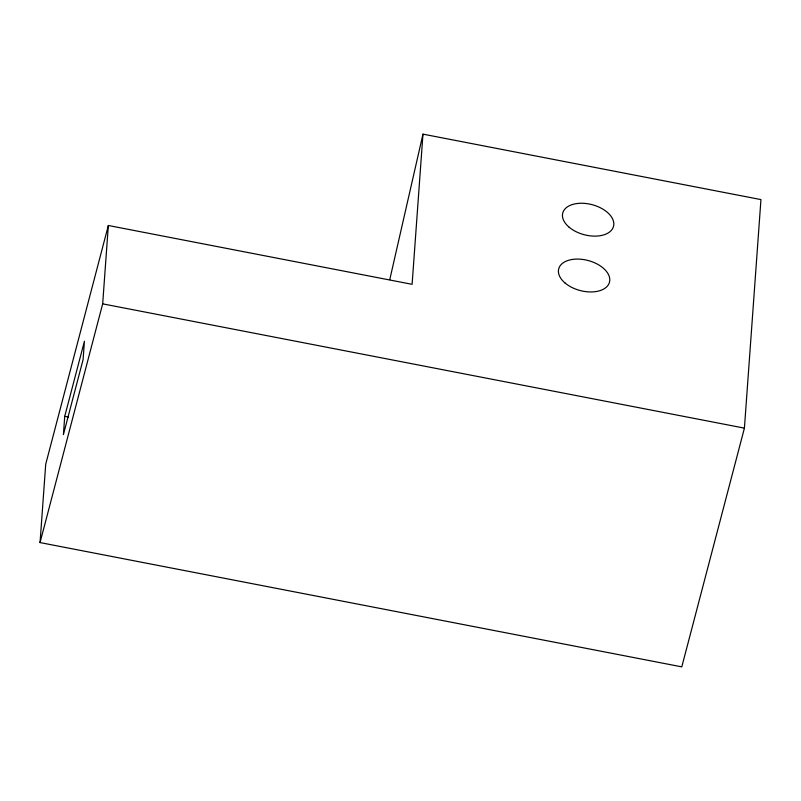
<?xml version="1.0" encoding="UTF-8"?>
<svg xmlns="http://www.w3.org/2000/svg" width="801" height="801" viewBox="0 0 801 801"><rect width="100%" height="100%" fill="white"/><g stroke="black" fill="none" stroke-linecap="round" stroke-linejoin="round"><path stroke-width="1.2" d="M40.05 542.577L45.717 464.22L108.345 225.492L412.104 284.325L422.968 134.137L760.95 199.589L744.419 428.135L681.791 666.863L40.05 542.577L102.678 303.849L108.345 225.492M64.731 416.33L63.409 434.613L83.104 359.549L84.415 341.296L64.731 416.33L68.415 417.041M389.767 279.619L422.968 134.137M102.678 303.849L744.419 428.135M569.181 227.254A26.253 15.539 14.7 0 0 612.635 228.545A26.253 15.539 14.7 0 0 582.587 203.264A26.253 15.539 14.7 0 0 569.181 227.254M565.146 283.083A26.253 15.539 14.7 0 0 608.6 284.375A26.253 15.539 14.7 0 0 578.552 259.093A26.253 15.539 14.7 0 0 565.146 283.083"/></g></svg>
